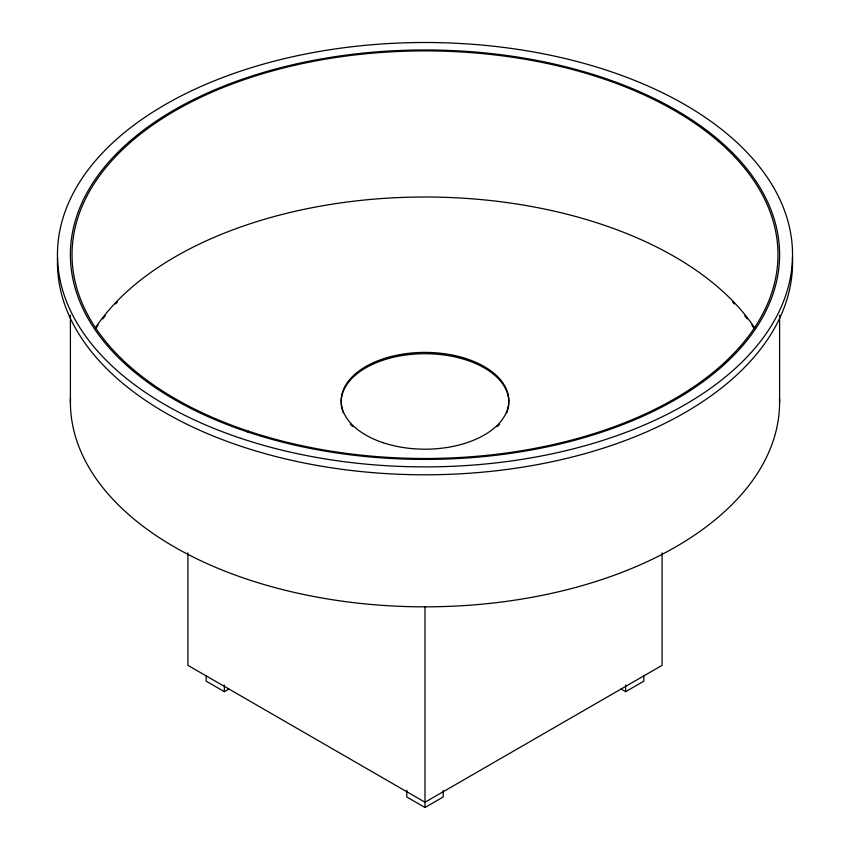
<?xml version="1.0" encoding="UTF-8"?>
<svg xmlns="http://www.w3.org/2000/svg" width="850" height="850" viewBox="0 0 850 850"><rect width="100%" height="100%" fill="white"/><g stroke="black" fill="none" stroke-linecap="round" stroke-linejoin="round"><path stroke-width="1.27" d="M206.146 675.878L206.146 681.148L224.389 691.677L228.947 689.042M406.767 790.394L406.767 796.971L425 807.5L443.233 796.971L443.233 790.394M621.053 689.042L625.611 691.677L643.854 681.148L643.854 675.878M779.599 315.244L779.599 402.114M662.086 552.893L662.086 665.348L425 802.23L187.914 665.348L187.914 552.893M625.611 685.089L625.611 691.677M425 606.422L425 807.5M224.389 685.089L224.389 691.677M70.401 315.244L70.401 402.114M779.535 398.267A354.599 204.722 0 0 1 425 606.836A354.599 204.722 0 0 1 70.465 398.267M95.933 328.376A352.984 203.798 0 0 1 98.132 325.178M102.808 318.867A352.984 203.798 0 0 1 105.283 315.743M115.664 303.939A352.984 203.798 0 0 1 117.459 302.079M732.541 302.079A352.984 203.798 0 0 1 734.336 303.939M744.717 315.743A352.984 203.798 0 0 1 747.192 318.867M751.867 325.178A352.984 203.798 0 0 1 754.067 328.376M95.221 328.132A352.984 203.798 0 0 1 425 196.998A352.984 203.798 0 0 1 754.779 328.132M792.434 257.476A367.54 212.192 0 0 1 425 474.789A367.54 212.192 0 0 1 57.566 257.476M508.799 403.378A83.821 48.397 0 0 1 508.109 408.436M507.79 409.679A83.821 48.397 0 0 1 506.728 412.877M499.683 424.086A83.821 48.397 0 0 1 497.324 426.583M352.676 426.583A83.821 48.397 0 0 1 350.317 424.086M343.272 412.877A83.821 48.397 0 0 1 342.21 409.679M341.891 408.436A83.821 48.397 0 0 1 341.201 403.378M341.179 402.114A83.821 48.397 0 0 1 425 353.717A83.821 48.397 0 0 1 508.821 402.114M241.23 438.462A367.54 212.192 0 0 0 792.54 254.692A367.54 212.192 0 0 0 241.23 70.933A367.54 212.192 0 0 0 241.23 438.462M247.701 431.991A354.599 204.722 0 0 0 779.599 254.692A354.599 204.722 0 0 0 247.701 77.392A354.599 204.722 0 0 0 247.701 431.991M248.508 431.184A352.984 203.798 0 0 0 777.984 254.692A352.984 203.798 0 0 0 248.508 78.2A352.984 203.798 0 0 0 248.508 431.184M383.084 442.701A83.821 48.397 0 0 0 508.821 400.796A83.821 48.397 0 0 0 383.084 358.881A83.821 48.397 0 0 0 383.084 442.701"/></g></svg>
